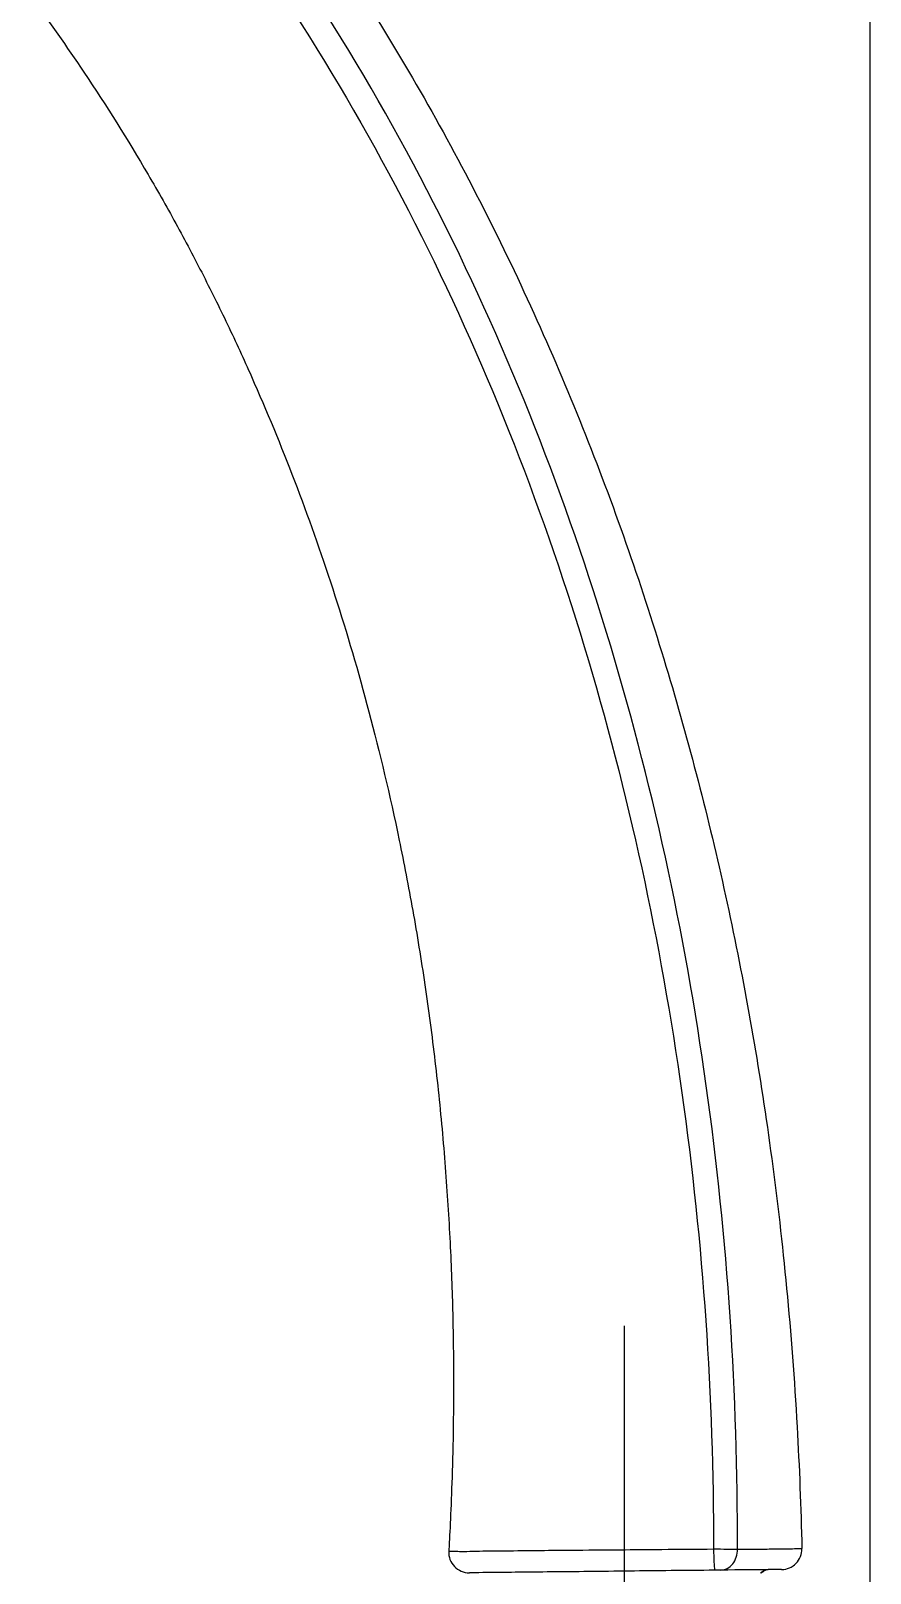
# Model space of a CAD drawing. Extents: x 1488 to 2842, y 0 to 992.
# Drawn here: x 2376.1 to 2437.6, y 491.9 to 604.9 of the extents above; entities that cross this region are included whole.
import ezdxf

# ---------------------------------------------------------------- set-up
doc = ezdxf.new("R2010")
doc.units = 0
doc.header["$LTSCALE"] = 10
doc.header["$MEASUREMENT"] = 0
doc.linetypes.add('ACAD_ISO04W100', pattern=[30.5, 24, -3, 0.5, -3])
doc.layers.add('1', color=7, linetype='CONTINUOUS')
doc.layers.add('BODY', color=7, linetype='CONTINUOUS')
doc.layers.add('치수선', color=7, linetype='CONTINUOUS', lineweight=20)

msp = doc.modelspace()

# ---------------------------------------------------------------- linework, layer by layer
at = {"layer": '1', "color": 7, "linetype": 'Continuous', "lineweight": -3, "extrusion": (-3.73237e-06, -6.73035e-06, 1)}
msp.add_arc((2408.22, 493.42, -0.01), 1.5, 176.7539, 270.6153, dxfattribs=at)
at = {"layer": '1', "color": 7, "linetype": 'Continuous', "lineweight": -3}
msp.add_arc((2431.1, 493.66), 1.5, 270.6153, 1.2757, dxfattribs=at)
for centre, major_axis, ratio, start_param, end_param in [((2426.2, 493.61), (-0.02, 1.5), 0.046231, 1.531997, 3.141593), ((2426.63, 493.62), (0.02, -1.5), 0.829516, 0, 1.58079)]:
    msp.add_ellipse(centre, major_axis=major_axis, ratio=ratio, start_param=start_param, end_param=end_param, dxfattribs=at)
for points, knots in [([(2427.88, 493.65), (2427.94, 516.38), (2424.93, 539.1), (2414.96, 571.73), (2410.77, 582.25), (2400.45, 602.45), (2394.33, 612.09), (2387.24, 621)], [0, 0, 0, 0, 0.5, 0.5, 0.75, 0.75, 1, 1, 1, 1]), ([(2390.81, 621.14), (2392.64, 618.78), (2396.2, 613.95), (2401.18, 606.41), (2405.81, 598.58), (2410.07, 590.5), (2415.24, 579.43), (2419.62, 568.1), (2423.17, 556.79), (2425.45, 548.41), (2427.4, 539.98), (2429.05, 531.35), (2430.44, 522.37), (2431.53, 512.87), (2432.28, 503.18), (2432.53, 496.69), (2432.6, 493.7)], [0, 0, 0, 0, 0.066499, 0.133873, 0.201247, 0.268621, 0.335995, 0.470742, 0.538116, 0.60549, 0.672864, 0.740238, 0.807612, 0.874986, 0.94236, 1, 1, 1, 1]), ([(2386.29, 619.06), (2393.16, 610.3), (2399.19, 600.79), (2409.3, 580.89), (2413.4, 570.52), (2419.9, 549.1), (2422.24, 538.18), (2425.37, 516.02), (2426.13, 504.83), (2426.13, 493.67)], [0, 0, 0, 0, 0.25, 0.25, 0.5, 0.5, 0.75, 0.75, 1, 1, 1, 1]), ([(2376.1, 607.42), (2377.43, 605.62), (2380.45, 601.36), (2383.99, 595.69), (2386.87, 590.6), (2388.88, 586.77), (2390.76, 582.94), (2393.07, 577.86), (2395.66, 571.52), (2398.43, 563.63), (2400.92, 555.17), (2402.59, 548.15), (2403.6, 543.09), (2404.25, 539.61), (2404.99, 535.06), (2405.74, 529.42), (2406.32, 523.74), (2406.73, 518.14), (2406.98, 512.76), (2407.08, 507.74), (2407.07, 503.19), (2406.98, 499.26), (2406.86, 496.07), (2406.77, 494.34), (2406.73, 493.63), (2406.72, 493.5)], [0, 0, 0, 0, 0.056439, 0.131201, 0.168582, 0.205963, 0.243344, 0.280725, 0.355487, 0.430249, 0.50501, 0.579772, 0.598463, 0.617153, 0.654534, 0.691915, 0.729296, 0.766677, 0.804058, 0.841439, 0.87882, 0.916201, 0.953582, 0.990962, 1, 1, 1, 1]), ([(2406.72, 493.5), (2406.75, 493.5), (2406.79, 493.5), (2407.13, 493.51), (2407.68, 493.48), (2408.69, 493.52), (2410.47, 493.53), (2412.94, 493.56), (2415.88, 493.59), (2419, 493.61), (2422.53, 493.64), (2424.86, 493.66), (2426.13, 493.67)], [0, 0, 0, 0, 0.062942, 0.125399, 0.178434, 0.250566, 0.375485, 0.50035, 0.6089, 0.749426, 0.863477, 1, 1, 1, 1]), ([(2427.88, 493.65), (2428.29, 493.65), (2429.15, 493.65), (2430.25, 493.67), (2431.22, 493.68), (2431.97, 493.69), (2432.49, 493.7), (2432.56, 493.7), (2432.6, 493.7)], [0, 0, 0, 0, 0.139879, 0.290529, 0.451919, 0.624003, 0.806723, 1, 1, 1, 1]), ([(2426.21, 492.11), (2424.06, 492.09), (2421.97, 492.07), (2417.91, 492.02), (2415.97, 492), (2412.53, 491.97), (2411.03, 491.95), (2408.85, 491.93), (2408.24, 491.92), (2408.24, 491.92)], [0, 0, 0, 0, 0.25, 0.25, 0.5, 0.5, 0.75, 0.75, 1, 1, 1, 1]), ([(2426.65, 492.12), (2426.62, 492.12), (2426.58, 492.12), (2426.48, 492.12), (2426.43, 492.11), (2426.33, 492.11), (2426.27, 492.11), (2426.21, 492.11)], [0, 0, 0, 0, 0.341939, 0.341939, 0.670963, 0.670963, 1, 1, 1, 1])]:
    msp.add_open_spline(points, degree=3, knots=knots, dxfattribs=at)
for points, degree in [([(2426.13, 493.67), (2426.78, 493.67), (2427.51, 493.66), (2427.88, 493.65)], 3), ([(2431.11, 492.16), (2431.11, 492.16), (2429.57, 492.15), (2426.65, 492.12)], 3), ([(2429.6, 491.91), (2429.69, 491.98), (2429.8, 492.03)], 2)]:
    msp.add_open_spline(points, degree=degree, dxfattribs=at)
msp.add_rational_spline([(2430.22, 492.16), (2429.85, 492.15), (2429.57, 491.9)], [1, 0.864806218807, 0.854421583602], degree=2, dxfattribs=at)
at = {"layer": 'BODY', "color": 1, "linetype": 'ACAD_ISO04W100', "lineweight": -3}
msp.add_line((2419.6, 371.72), (2419.6, 510.02), dxfattribs=at)
at = {"layer": '치수선', "lineweight": -3}
msp.add_line((2437.6, 120.98), (2437.6, 719.51), dxfattribs=at)

doc.saveas('drawing.dxf')
